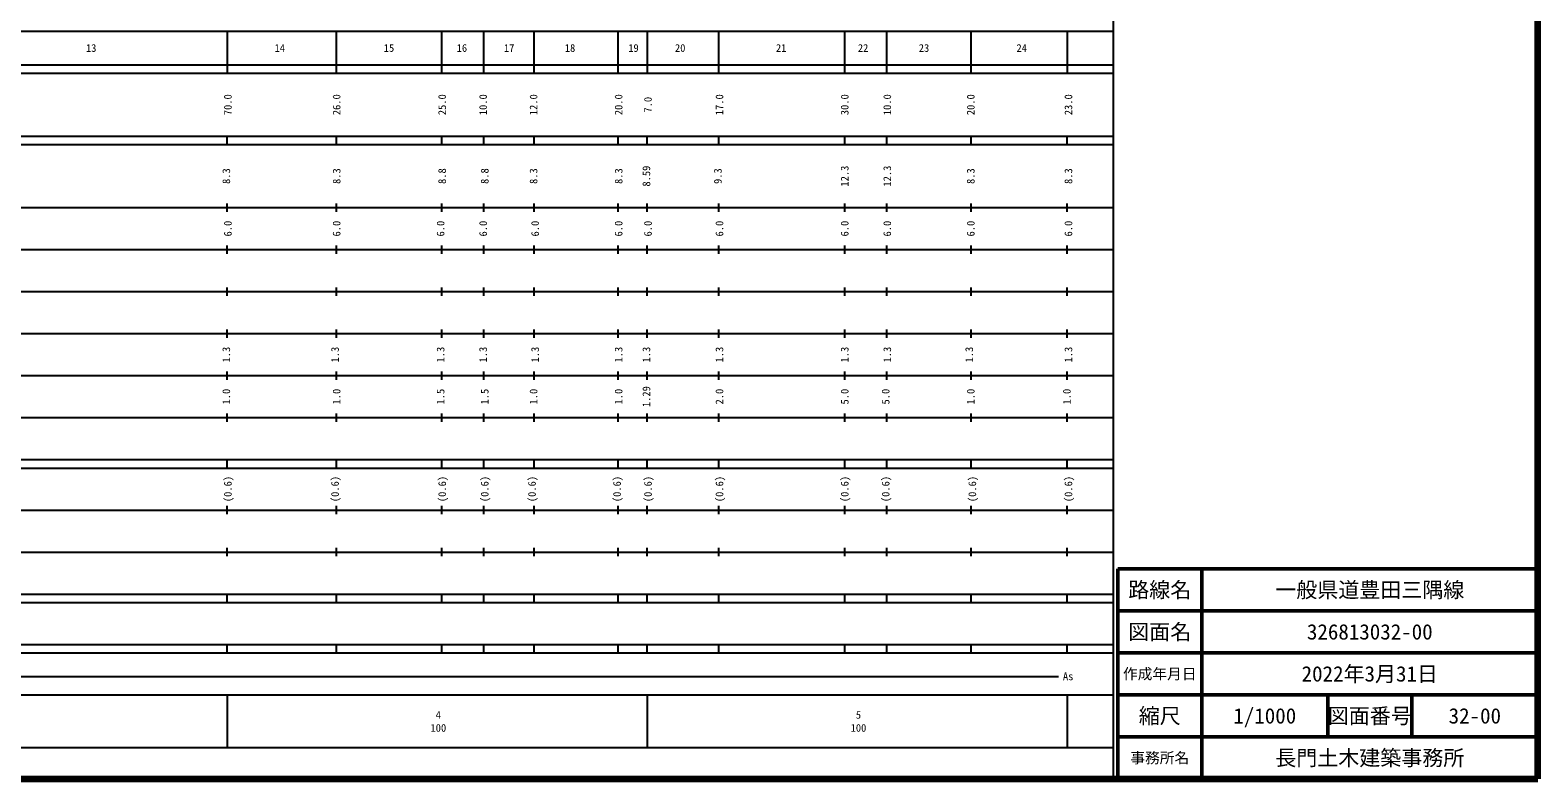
# Model space of a CAD drawing. Units: millimetres on the paper, enlarged 1000 times. Extents: x 40000 to 680000, y 20000 to 380000.
# Drawn here: x 321127 to 680000, y 20000 to 198249 of the extents above; entities that cross this region are included whole.
import ezdxf
from ezdxf.enums import TextEntityAlignment as Align

# ---------------------------------------------------------------- set-up
doc = ezdxf.new("R2010")
doc.units = ezdxf.units.MM
doc.header["$LTSCALE"] = 1000
for name, color, linetype, lineweight in [('M-TTL', 2, 'Continuous', 140), ('M-TTL-BAND', 7, 'Continuous', 25), ('M-TTL-FRAM', 2, 'Continuous', 50), ('M-TTL-LINE', 7, 'Continuous', 50), ('M-TTL-TXT', 7, 'Continuous', 13)]:
    doc.layers.add(name, color=color, linetype=linetype, lineweight=lineweight)
doc.styles.add('ＭＳ ゴシック', font='')
doc.styles.get('ＭＳ ゴシック').set_extended_font_data('MS Gothic')

msp = doc.modelspace()

# ---------------------------------------------------------------- linework, layer by layer
at = {"layer": 'M-TTL'}
for p, q in [((680000, 20000), (680000, 380000)), ((40000, 20000), (680000, 20000))]:
    msp.add_line(p, q, dxfattribs=at)
at = {"layer": 'M-TTL-BAND'}
for p, q in [((579000, 20000), (579000, 370000)), ((68000, 198000), (579000, 198000)), ((368000, 198000), (368000, 188000)), ((394000, 198000), (394000, 188000)), ((419000, 198000), (419000, 188000)), ((429000, 198000), (429000, 188000)), ((441000, 198000), (441000, 188000)), ((461000, 198000), (461000, 188000)), ((468000, 198000), (468000, 188000)), ((485000, 198000), (485000, 188000)), ((515000, 198000), (515000, 188000)), ((525000, 198000), (525000, 188000)), ((545000, 198000), (545000, 188000)), ((568000, 198000), (568000, 188000)), ((40000, 190000), (579000, 190000)), ((40000, 188000), (579000, 188000)), ((40000, 173000), (579000, 173000)), ((368000, 171000), (368000, 173000)), ((394000, 173000), (394000, 171000)), ((419000, 173000), (419000, 171000)), ((429000, 173000), (429000, 171000)), ((441000, 173000), (441000, 171000)), ((461000, 173000), (461000, 171000)), ((468000, 171000), (468000, 173000)), ((485000, 173000), (485000, 171000)), ((515000, 173000), (515000, 171000)), ((525000, 173000), (525000, 171000)), ((545000, 173000), (545000, 171000)), ((568000, 171000), (568000, 173000)), ((40000, 171000), (579000, 171000)), ((40000, 156000), (579000, 156000)), ((368000, 155000), (368000, 157000)), ((394000, 157000), (394000, 155000)), ((419000, 157000), (419000, 155000)), ((429000, 157000), (429000, 155000)), ((441000, 157000), (441000, 155000)), ((461000, 157000), (461000, 155000)), ((468000, 155000), (468000, 157000)), ((485000, 157000), (485000, 155000)), ((515000, 157000), (515000, 155000)), ((525000, 157000), (525000, 155000)), ((545000, 157000), (545000, 155000)), ((568000, 155000), (568000, 157000)), ((46000, 146000), (579000, 146000)), ((368000, 145000), (368000, 147000)), ((394000, 147000), (394000, 145000)), ((419000, 147000), (419000, 145000)), ((429000, 147000), (429000, 145000)), ((441000, 147000), (441000, 145000)), ((461000, 147000), (461000, 145000)), ((468000, 145000), (468000, 147000)), ((485000, 147000), (485000, 145000)), ((515000, 147000), (515000, 145000)), ((525000, 147000), (525000, 145000)), ((545000, 147000), (545000, 145000)), ((568000, 145000), (568000, 147000)), ((368000, 135000), (368000, 137000)), ((394000, 137000), (394000, 135000)), ((419000, 137000), (419000, 135000)), ((429000, 137000), (429000, 135000)), ((441000, 137000), (441000, 135000)), ((461000, 137000), (461000, 135000)), ((468000, 135000), (468000, 137000)), ((485000, 137000), (485000, 135000)), ((515000, 137000), (515000, 135000)), ((525000, 137000), (525000, 135000)), ((545000, 137000), (545000, 135000)), ((568000, 135000), (568000, 137000)), ((52000, 136000), (579000, 136000)), ((46000, 126000), (579000, 126000)), ((368000, 125000), (368000, 127000)), ((394000, 127000), (394000, 125000)), ((419000, 127000), (419000, 125000)), ((429000, 127000), (429000, 125000)), ((441000, 127000), (441000, 125000)), ((461000, 127000), (461000, 125000)), ((468000, 125000), (468000, 127000)), ((485000, 127000), (485000, 125000)), ((515000, 127000), (515000, 125000)), ((525000, 127000), (525000, 125000)), ((545000, 127000), (545000, 125000)), ((568000, 125000), (568000, 127000)), ((52000, 116000), (579000, 116000)), ((368000, 115000), (368000, 117000)), ((394000, 117000), (394000, 115000)), ((419000, 117000), (419000, 115000)), ((429000, 117000), (429000, 115000)), ((441000, 117000), (441000, 115000)), ((461000, 117000), (461000, 115000)), ((468000, 115000), (468000, 117000)), ((485000, 117000), (485000, 115000)), ((515000, 117000), (515000, 115000)), ((525000, 117000), (525000, 115000)), ((545000, 117000), (545000, 115000)), ((568000, 115000), (568000, 117000)), ((46000, 106000), (579000, 106000)), ((368000, 105000), (368000, 107000)), ((394000, 107000), (394000, 105000)), ((419000, 107000), (419000, 105000)), ((429000, 107000), (429000, 105000)), ((441000, 107000), (441000, 105000)), ((461000, 107000), (461000, 105000)), ((468000, 105000), (468000, 107000)), ((485000, 107000), (485000, 105000)), ((515000, 107000), (515000, 105000)), ((525000, 107000), (525000, 105000)), ((545000, 107000), (545000, 105000)), ((568000, 105000), (568000, 107000)), ((40000, 96000), (579000, 96000)), ((40000, 94000), (579000, 94000)), ((368000, 94000), (368000, 96000)), ((394000, 96000), (394000, 94000)), ((419000, 96000), (419000, 94000)), ((429000, 96000), (429000, 94000)), ((441000, 96000), (441000, 94000)), ((461000, 96000), (461000, 94000)), ((468000, 94000), (468000, 96000)), ((485000, 96000), (485000, 94000)), ((515000, 96000), (515000, 94000)), ((525000, 96000), (525000, 94000)), ((545000, 96000), (545000, 94000)), ((568000, 94000), (568000, 96000)), ((49000, 84000), (579000, 84000)), ((368000, 83000), (368000, 85000)), ((394000, 85000), (394000, 83000)), ((419000, 85000), (419000, 83000)), ((429000, 85000), (429000, 83000)), ((441000, 85000), (441000, 83000)), ((461000, 85000), (461000, 83000)), ((468000, 83000), (468000, 85000)), ((485000, 85000), (485000, 83000)), ((515000, 85000), (515000, 83000)), ((525000, 85000), (525000, 83000)), ((545000, 85000), (545000, 83000)), ((568000, 83000), (568000, 85000)), ((40000, 74000), (579000, 74000)), ((368000, 73000), (368000, 75000)), ((394000, 75000), (394000, 73000)), ((419000, 75000), (419000, 73000)), ((429000, 75000), (429000, 73000)), ((441000, 75000), (441000, 73000)), ((461000, 75000), (461000, 73000)), ((468000, 73000), (468000, 75000)), ((485000, 75000), (485000, 73000)), ((515000, 75000), (515000, 73000)), ((525000, 75000), (525000, 73000)), ((545000, 75000), (545000, 73000)), ((568000, 73000), (568000, 75000)), ((40000, 64000), (579000, 64000)), ((40000, 62000), (579000, 62000)), ((368000, 62000), (368000, 64000)), ((394000, 64000), (394000, 62000)), ((419000, 64000), (419000, 62000)), ((429000, 64000), (429000, 62000)), ((441000, 64000), (441000, 62000)), ((461000, 64000), (461000, 62000)), ((468000, 62000), (468000, 64000)), ((485000, 64000), (485000, 62000)), ((515000, 64000), (515000, 62000)), ((525000, 64000), (525000, 62000)), ((545000, 64000), (545000, 62000)), ((568000, 62000), (568000, 64000)), ((40000, 52000), (579000, 52000)), ((368000, 50000), (368000, 52000)), ((394000, 52000), (394000, 50000)), ((419000, 52000), (419000, 50000)), ((429000, 52000), (429000, 50000)), ((441000, 52000), (441000, 50000)), ((461000, 52000), (461000, 50000)), ((468000, 50000), (468000, 52000)), ((485000, 52000), (485000, 50000)), ((515000, 52000), (515000, 50000)), ((525000, 52000), (525000, 50000)), ((545000, 52000), (545000, 50000)), ((568000, 50000), (568000, 52000)), ((40000, 50000), (579000, 50000)), ((70805, 44406), (565903, 44406)), ((40000, 40000), (579000, 40000)), ((368000, 40000), (368000, 27500)), ((468000, 40000), (468000, 27500)), ((568000, 40000), (568000, 27500)), ((68000, 27500), (579000, 27500))]:
    msp.add_line(p, q, dxfattribs=at)
at = {"layer": 'M-TTL-FRAM'}
for p, q in [((680000, 70000), (580000, 70000)), ((580000, 70000), (580000, 20000))]:
    msp.add_line(p, q, dxfattribs=at)
at = {"layer": 'M-TTL-LINE'}
for p, q in [((600000, 70000), (600000, 20000)), ((680000, 60000), (580000, 60000)), ((680000, 50000), (580000, 50000)), ((680000, 40000), (580000, 40000)), ((630000, 40000), (630000, 30000)), ((650000, 40000), (650000, 30000)), ((680000, 30000), (580000, 30000))]:
    msp.add_line(p, q, dxfattribs=at)

# ---------------------------------------------------------------- texts
at = {"layer": 'M-TTL-BAND', "style": 'ＭＳ ゴシック'}
for s, p in [('13', (335648, 194000)), ('14', (380545, 194000)), ('15', (406543, 194000)), ('16', (423890, 194000)), ('17', (435140, 194000)), ('18', (449641, 194000)), ('19', (464736, 194000)), ('20', (475852, 194000)), ('21', (499893, 194000)), ('22', (519393, 194000)), ('23', (533894, 194000)), ('24', (557145, 194000)), ('As', (568201, 44406)), ('4', (418288, 35238)), ('5', (518288, 35238)), ('100', (418288, 32131)), ('100', (518288, 32131))]:
    msp.add_text(s, height=1833, dxfattribs=at).set_placement(p, align=Align.MIDDLE_CENTER)
for s, p in [('70.0', (368175, 180500)), ('26.0', (394063, 180500)), ('25.0', (419189, 180500)), ('10.0', (428939, 180500)), ('12.0', (440940, 180500)), ('20.0', (461190, 180500)), ('7.0', (468175, 180500)), ('17.0', (485191, 180500)), ('30.0', (515005, 180500)), ('10.0', (525130, 180500)), ('20.0', (545006, 180500)), ('23.0', (568257, 180500)), ('8.3', (367801, 163500)), ('8.3', (394063, 163500)), ('8.8', (419189, 163500)), ('8.8', (429314, 163500)), ('8.3', (440940, 163500)), ('8.3', (461190, 163500)), ('8.59', (467801, 163500)), ('9.3', (484816, 163500)), ('12.3', (515005, 163500)), ('12.3', (525130, 163500)), ('8.3', (545006, 163500)), ('8.3', (568257, 163500)), ('6.0', (368176, 151000)), ('6.0', (394063, 151000)), ('6.0', (418814, 151000)), ('6.0', (428939, 151000)), ('6.0', (441315, 151000)), ('6.0', (461190, 151000)), ('6.0', (468176, 151000)), ('6.0', (485191, 151000)), ('6.0', (515005, 151000)), ('6.0', (525130, 151000)), ('6.0', (545006, 151000)), ('6.0', (568257, 151000)), ('1.3', (367801, 121000)), ('1.3', (393688, 121000)), ('1.3', (418814, 121000)), ('1.3', (428939, 121000)), ('1.3', (441315, 121000)), ('1.3', (461190, 121000)), ('1.3', (467801, 121000)), ('1.3', (485191, 121000)), ('1.3', (515005, 121000)), ('1.3', (525130, 121000)), ('1.3', (544631, 121000)), ('1.3', (568257, 121000)), ('1.0', (367801, 111000)), ('1.0', (394063, 111000)), ('1.5', (418814, 111000)), ('1.5', (429314, 111000)), ('1.0', (440940, 111000)), ('1.0', (461190, 111000)), ('1.29', (467801, 111000)), ('2.0', (485191, 111000)), ('5.0', (515005, 111000)), ('5.0', (524755, 111000)), ('1.0', (545006, 111000)), ('1.0', (567882, 111000)), ('(0.6)', (368176, 89000)), ('(0.6)', (393688, 89000)), ('(0.6)', (419189, 89000)), ('(0.6)', (429314, 89000)), ('(0.6)', (440565, 89000)), ('(0.6)', (460815, 89000)), ('(0.6)', (468176, 89000)), ('(0.6)', (485191, 89000)), ('(0.6)', (515005, 89000)), ('(0.6)', (524755, 89000)), ('(0.6)', (545381, 89000)), ('(0.6)', (568257, 89000))]:
    msp.add_text(s, height=1833, rotation=90, dxfattribs=at).set_placement(p, align=Align.MIDDLE_CENTER)
at = {"layer": 'M-TTL-TXT', "style": 'ＭＳ ゴシック'}
for s, height, p in [('路線名', 3666, (590000, 65000)), ('一般県道豊田三隅線', 3666, (640000, 65000)), ('図面名', 3666, (590000, 55000)), ('326813032-00', 3666, (640000, 55000)), ('作成年月日', 2566, (590000, 45000)), ('2022年3月31日', 3666, (640000, 45000)), ('縮尺', 3666, (590000, 35000)), ('1/1000', 3666, (615000, 35000)), ('図面番号', 3666, (640000, 35000)), ('32-00', 3666, (665000, 35000)), ('事務所名', 2566, (590000, 25000)), ('長門土木建築事務所', 3666, (640000, 25000))]:
    msp.add_text(s, height=height, dxfattribs=at).set_placement(p, align=Align.MIDDLE_CENTER)

doc.saveas('drawing.dxf')
